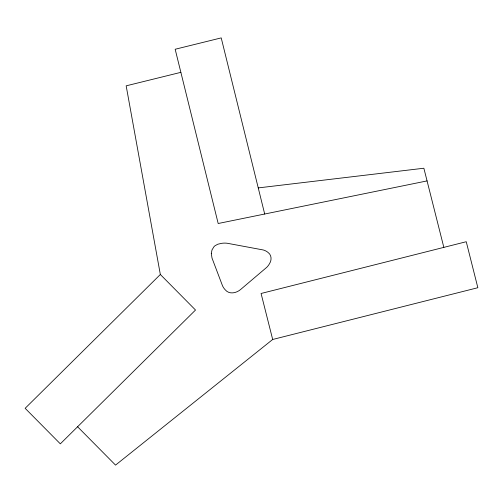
<?xml version="1.0" encoding="UTF-8"?>
<svg xmlns="http://www.w3.org/2000/svg" width="503" height="503" viewBox="0 0 503 503"><rect width="100%" height="100%" fill="white"/><g stroke="black" fill="none" stroke-linecap="round" stroke-linejoin="round"><path stroke-width="0.75" d="M160.338 274.493L25.15 408.31L60.329 443.847L195.516 310.03L160.338 274.493L126.165 85.837L180.873 72.344M272.683 339.475L261.076 293.482L466.25 241.723L477.85 287.716L272.683 339.475L115.545 465.105L77.588 426.758M427.066 180.91L218.189 223.508L175.17 49.256L221.219 37.895L264.691 214.026M258.246 187.908L423.866 168.228L443.835 247.375M211.298 253.493L212.014 258.083L222.427 285.559A14.247 14.247 0 0 0 223.577 287.703A14.694 14.694 0 0 0 225.218 289.791C229.242 294.802 236.643 293.111 240.874 289.288L266.747 267.326A15.958 15.958 0 0 0 268.388 265.414A17.171 17.171 0 0 0 269.394 263.874C271.821 260.365 271.796 255.065 268.055 252.468A12.72 12.72 0 0 0 263.144 249.947L227.149 243.245A21.151 21.151 0 0 0 221.421 243.364L217.724 244.251L214.951 245.791A8.513 8.513 0 0 0 213.97 246.709L212.014 249.903L211.298 253.493"/></g></svg>
